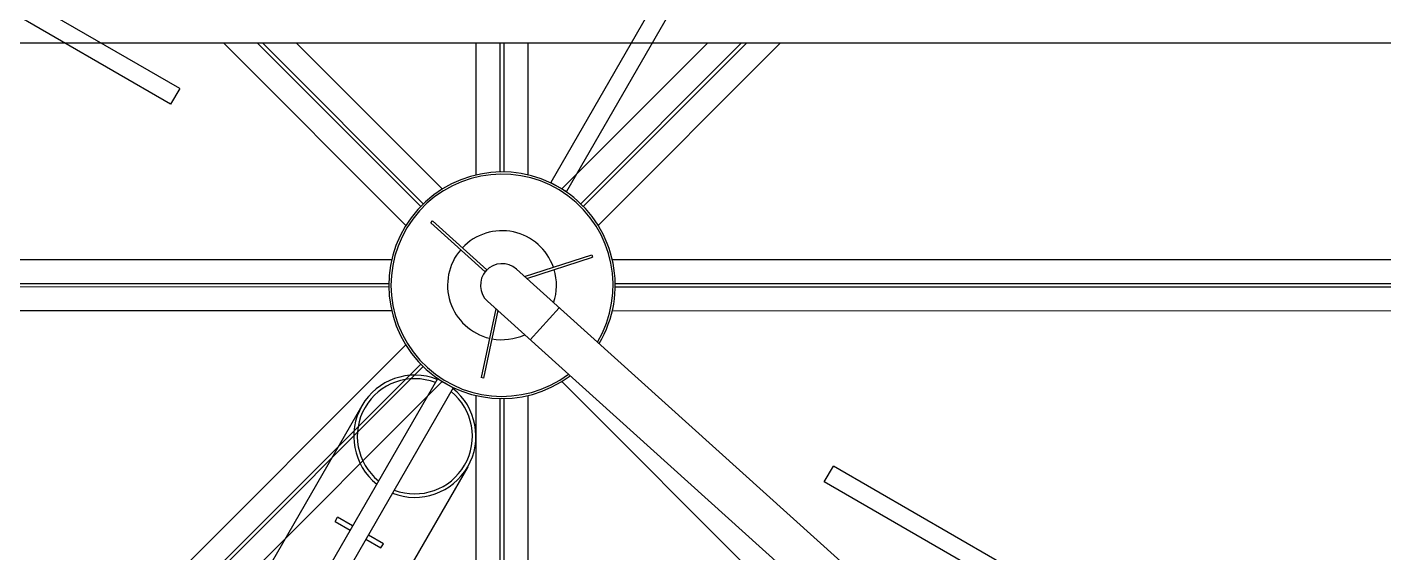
# Model space of a CAD drawing. Header units: metres. Extents: x 0 to 63075, y 0 to 44550.
# Drawn here: x 56681 to 57221, y 38913 to 39122 of the extents above; entities that cross this region are included whole.
import ezdxf

# ---------------------------------------------------------------- set-up
doc = ezdxf.new("R2010")
doc.units = ezdxf.units.M
doc.header["$LTSCALE"] = 75
for name, color, linetype in [('GSB', 7, 'Continuous'), ('ML6', 1, 'Continuous'), ('SL1', 8, 'Continuous')]:
    doc.layers.add(name, color=color, linetype=linetype)

# ---------------------------------------------------------------- blocks, each defined once
blk = doc.blocks.new('A$C6bae614f')
at = {"layer": 'SL1'}
for p, q in [((394344.4, 37255.4), (392999.2, 34925.5)), ((394386.3, 37231.3), (393041, 34901.4)), ((392016.1, 35174.6), (390292.4, 36169.8)), ((391992, 35132.8), (390268.3, 36128)), ((387913.7, 35295.5), (407404.5, 35294.8)), ((392615.2, 34811.9), (392131.8, 35295.3)), ((392654.6, 34862.4), (392221.6, 35295.3)), ((392235.1, 35295.3), (392661.3, 34869.1)), ((392324.9, 35295.3), (392711.8, 34908.5)), ((392801.8, 34945.8), (392801.8, 35295.3)), ((392865.3, 34953.6), (392865.3, 35295.3)), ((392874.8, 35295.3), (392874.8, 34953.6)), ((392938.3, 35295.3), (392938.3, 34945.8)), ((393028.4, 34908.5), (393415.2, 35295.3)), ((393078.8, 34869.1), (393505, 35295.3)), ((393518.5, 35295.3), (393085.5, 34862.4)), ((393608.3, 35295.3), (393124.9, 34812)), ((392016.1, 35174.6), (391992, 35132.8)), ((392999.2, 34925.5), (393041, 34901.4)), ((392681.5, 34819.1), (392685.8, 34823.8)), ((392825.5, 34689.5), (392681.5, 34819.1)), ((392829.7, 34694.2), (392685.8, 34823.8)), ((392930.1, 34676.5), (393107.7, 34734.2)), ((392935.6, 34671.6), (393109.6, 34728.1)), ((393107.7, 34734.2), (393109.6, 34728.1)), ((390274.8, 34722), (392577.9, 34721.9)), ((392829.7, 34694.2), (392825.5, 34689.5)), ((392908.3, 34696.1), (395112.9, 32711)), ((393162.2, 34721.9), (395465.3, 34721.8)), ((390179.6, 34658.5), (392570.1, 34658.4)), ((393170, 34658.4), (395560.5, 34658.3)), ((392570.1, 34648.9), (390179.6, 34649)), ((395560.5, 34648.8), (393170, 34648.9)), ((392577.9, 34585.4), (390274.8, 34585.5)), ((392853.6, 34591.5), (392814.8, 34408.9)), ((392859.1, 34586.6), (392821, 34407.6)), ((395036.4, 32626), (392831.8, 34611.2)), ((393021.6, 34594.1), (392945.1, 34509.2)), ((395465.3, 34585.3), (393162.2, 34585.4)), ((392615.2, 34495.4), (390986.6, 32866.9)), ((390964.1, 32754.6), (392654.6, 34444.9)), ((392661.3, 34438.2), (390970.9, 32747.9)), ((392699.1, 34405.9), (391353.9, 32076)), ((392741, 34381.8), (392699.1, 34405.9)), ((392821, 34407.6), (392814.8, 34408.9)), ((391083.1, 32770.3), (392711.7, 34398.8)), ((392741, 34381.8), (391395.7, 32051.8)), ((394656.8, 32770.2), (393028.3, 34398.8)), ((392498.9, 34334.6), (391236.7, 32148.6)), ((392801.7, 32058.4), (392801.8, 34361.5)), ((392865.2, 31963.2), (392865.3, 34353.7)), ((392874.8, 34353.7), (392874.7, 31963.2)), ((392938.3, 34361.5), (392938.2, 32058.4)), ((392779.3, 34172.7), (391517.1, 31986.7)), ((393724, 34132.7), (393748.2, 34174.5)), ((395471.9, 33179.3), (393748.2, 34174.5)), ((395447.7, 33137.4), (393724, 34132.7)), ((392428.1, 34028.1), (392434.4, 34039.1)), ((392428.1, 34028.1), (392467.8, 34005.2)), ((392474.1, 34016.2), (392434.4, 34039.1)), ((392509.6, 33981.1), (392549.3, 33958.1)), ((392555.7, 33969.1), (392516, 33992.1)), ((392549.3, 33958.1), (392555.7, 33969.1))]:
    blk.add_line(p, q, dxfattribs=at)
for centre, radius, start, end in [((392870.1, 34653.6), 3000, 55.8878, 16.1796), ((392870.1, 34653.6), 2990.5, 55.7644, 16.2324), ((392870.1, 34653.6), 2705, 166.2755, 316.7875), ((392870.1, 34653.6), 2705, 319.2087, 13.7207), ((392870.1, 34653.6), 300, 328.9801, 307.0162), ((392870.1, 34653.6), 294.3, 329.1943, 306.8019), ((392870.1, 34653.6), 3000, 319.9083, 3.9269), ((392870.1, 34653.6), 144.3, 19.2586, 136.7377), ((392870.1, 34653.6), 144.3, 139.2586, 256.7376), ((392870.1, 34653.6), 57.1, 47.9981, 227.9981), ((392870.1, 34653.6), 144.3, 341.3242, 16.7376), ((392870.1, 34653.6), 2700, 180.0486, 269.9476), ((392870.1, 34653.6), 2695.2, 180.0487, 269.9475), ((392870.1, 34653.6), 2695.2, 319.2131, 359.9475), ((392870.1, 34653.6), 2700, 319.211, 359.9476), ((392870.1, 34653.6), 144.3, 259.2586, 294.672), ((392639.1, 34253.6), 161.9, 68.5767, 231.4195), ((392639.1, 34253.6), 152.4, 69.1159, 230.8803), ((392639.1, 34253.6), 161.9, 248.5767, 51.4195), ((392639.1, 34253.6), 152.4, 249.1159, 50.8803), ((392639.1, 34253.6), 161.9, 59.7945, 60.2018), ((392870.1, 34653.6), 3000, 190.539, 316.0879), ((392870.1, 34653.6), 2993.5, 190.3617, 255.0634)]:
    blk.add_arc(centre, radius, start, end, dxfattribs=at)
blk = doc.blocks.new('zw$15D4')
at = {"layer": 'ML6', "xscale": 0.2502808837766805, "yscale": 0.2502808837766805, "zscale": 0.2502808837766805}
blk.add_blockref('A$C6bae614f', (-85544.74, -3177.34), dxfattribs=at)

msp = doc.modelspace()

# ---------------------------------------------------------------- block references
at = {"layer": 'GSB', "xscale": 0.6000000000000068, "yscale": 0.6000000000000068, "zscale": 0.6000000000000068}
msp.add_blockref('zw$15D4', (49200, 35721.63), dxfattribs=at)

doc.saveas('drawing.dxf')
